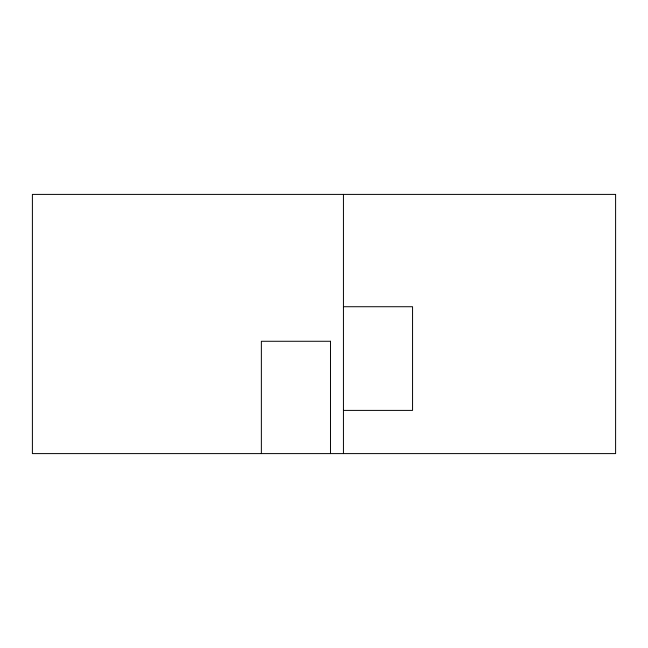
<?xml version="1.0" encoding="UTF-8"?>
<svg xmlns="http://www.w3.org/2000/svg" width="648" height="648" viewBox="0 0 648 648"><rect width="100%" height="100%" fill="white"/><g stroke="black" fill="none" stroke-linecap="round" stroke-linejoin="round"><path stroke-width="0.97" d="M343.44 306.723L412.557 306.723L412.557 410.403L343.44 410.403M330.48 341.277L261.363 341.277L261.363 453.6M343.44 194.4L343.44 453.6M330.48 341.213L330.48 453.6M615.6 194.4L32.4 194.4L32.4 453.6L615.6 453.6L615.6 194.4"/></g></svg>
